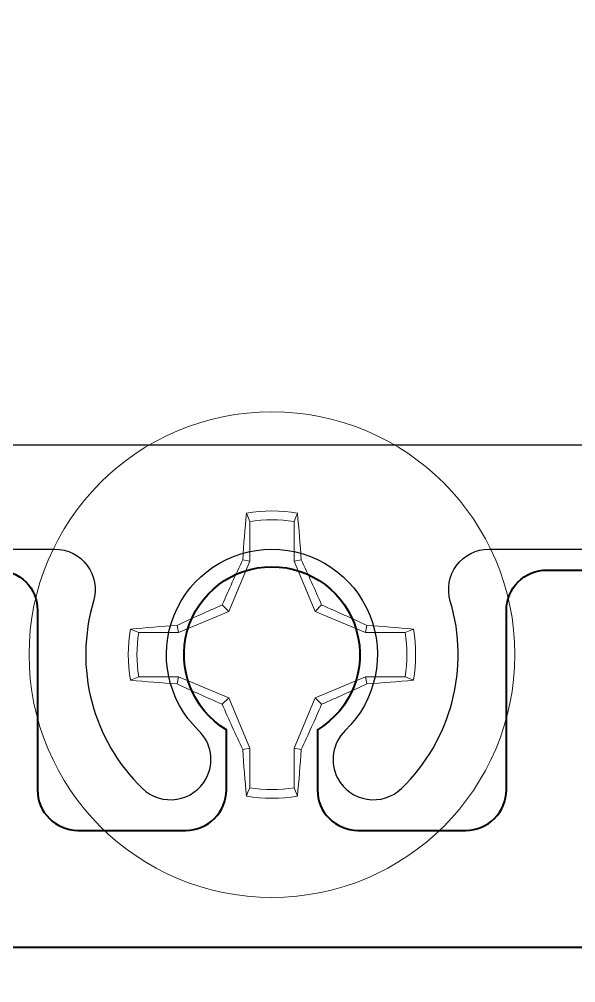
# Model space of a CAD drawing. Extents: x -23 to 190, y -172 to 85.
# Drawn here: x 8.418 to 8.846, y 59.912 to 60.652 of the extents above; entities that cross this region are included whole.
import ezdxf

# ---------------------------------------------------------------- set-up
doc = ezdxf.new("R2010")
doc.units = 0
doc.header["$MEASUREMENT"] = 0
doc.layers.get('0').update_dxf_attribs({"linetype": 'CONTINUOUS'})
doc.layers.add('DIM', color=7, linetype='CONTINUOUS')
doc.layers.add('FRAME', color=1, linetype='CONTINUOUS')

# ---------------------------------------------------------------- blocks, each defined once
blk = doc.blocks.new('3800 NAIL-ON FRAME')
for points in [[(1.3755, 0), (-1.3755, 0), (-1.3755, -0.22372, 0.198912), (-1.37257, -0.23079), (-1.29343, -0.30993, -0.668179), (-1.3005, -0.327), (-1.4405, -0.327, -0.414214), (-1.4505, -0.317), (-1.4505, 0.444, -0.414214)], [(-0.2005, 0.423, -0.414214), (-0.2315, 0.392), (-0.4195, 0.392, 0.414214), (-0.4505, 0.361), (-0.4505, 0.111, 0.414214), (-0.4195, 0.08), (0.63284, 0.08, 0.5024), (0.66253, 0.11991, -0.280293), (0.70004, 0.26375, -0.498955), (0.74897, 0.25603, -0.334263), (0.74316, 0.2192, 2.470836), (0.85584, 0.2192, -0.334263), (0.85003, 0.25603, -0.498955), (0.89896, 0.26375, -0.280293), (0.93647, 0.11991, 0.5024), (0.96616, 0.08), (1.4125, 0.08, 0.414214)]]:
    blk.add_lwpolyline(points, format="xyb")
blk = doc.blocks.new('dfasdf')
at = {"color": 7, "linetype": 'Continuous', "lineweight": 15}
for p, q in [((54.62254, 25.67929), (54.62001, 25.68563)), ((54.62254, 25.67929), (54.62254, 25.64883)), ((54.65664, 25.64883), (54.65664, 25.67929)), ((54.62254, 25.64883), (54.6065, 25.61013)), ((54.62254, 25.64883), (54.61715, 25.6499)), ((54.65664, 25.64883), (54.66202, 25.6499)), ((54.67267, 25.61013), (54.65664, 25.64883)), ((54.6065, 25.61013), (54.60144, 25.61519)), ((54.67267, 25.61013), (54.67774, 25.61519)), ((54.6065, 25.61013), (54.5678, 25.59409)), ((54.71137, 25.59409), (54.67267, 25.61013)), ((54.5678, 25.59409), (54.56672, 25.59948)), ((54.71137, 25.59409), (54.71245, 25.59948)), ((54.5678, 25.59409), (54.53734, 25.59409)), ((54.74183, 25.59409), (54.71137, 25.59409)), ((54.74183, 25.59409), (54.74817, 25.59662)), ((54.53734, 25.55999), (54.531, 25.55747)), ((54.53734, 25.55999), (54.5678, 25.55999)), ((54.5678, 25.55999), (54.56672, 25.55461)), ((54.5678, 25.55999), (54.6065, 25.54396)), ((54.67267, 25.54396), (54.71137, 25.55999)), ((54.71137, 25.55999), (54.71245, 25.55461)), ((54.71137, 25.55999), (54.74183, 25.55999)), ((54.6065, 25.54396), (54.60144, 25.53889)), ((54.6065, 25.54396), (54.62254, 25.50525)), ((54.65664, 25.50525), (54.67267, 25.54396)), ((54.67267, 25.54396), (54.67774, 25.53889)), ((54.62254, 25.50525), (54.61715, 25.50418)), ((54.62254, 25.50525), (54.62254, 25.47479)), ((54.65664, 25.50525), (54.66202, 25.50418)), ((54.65664, 25.47479), (54.65664, 25.50525)), ((54.65664, 25.47479), (54.65916, 25.46845))]:
    blk.add_line(p, q, dxfattribs=at)
at = {"color": 7, "linetype": 'Continuous', "lineweight": 15, "flags": 128}
for points in [[(54.65664, 25.67929), (54.65798, 25.68267), (54.65916, 25.68563)], [(54.53734, 25.59409), (54.53396, 25.59544), (54.531, 25.59662)], [(54.74183, 25.55999), (54.74521, 25.55865), (54.74817, 25.55747)], [(54.62254, 25.47479), (54.62119, 25.47142), (54.62001, 25.46845)]]:
    blk.add_lwpolyline(points, dxfattribs=at)
at = {"color": 7, "linetype": 'Continuous', "lineweight": 15}
blk.add_circle((54.63959, 25.57704), 0.1865, dxfattribs=at)
for centre, radius, start, end in [((55.55924, 25.5924), 0.94384, 174.33102, 176.50696), ((54.63959, 25.57704), 0.11034, 79.78122, 100.21878), ((53.71993, 25.5924), 0.94384, 3.49304, 5.66898), ((54.63959, 25.57704), 0.10366, 80.53328, 99.46672), ((55.69227, 25.14235), 1.18891, 154.72835, 156.56461), ((53.5869, 25.14235), 1.18891, 23.43539, 25.27165), ((55.07428, 24.52436), 1.18891, 113.43539, 115.27165), ((54.20489, 24.52436), 1.18891, 64.72835, 66.56461), ((54.62423, 24.65739), 0.94384, 93.49304, 95.66898), ((54.65494, 24.65739), 0.94384, 84.33102, 86.50696), ((54.63959, 25.57704), 0.11034, 169.78122, 190.21878), ((54.63959, 25.57704), 0.10366, 170.53328, 189.46672), ((54.63959, 25.57704), 0.10366, 350.53328, 9.46672), ((54.63959, 25.57704), 0.11034, 349.78122, 10.21878), ((54.62423, 26.49669), 0.94384, 264.33102, 266.50696), ((55.07428, 26.62973), 1.18891, 244.72835, 246.56461), ((54.20489, 26.62973), 1.18891, 293.43539, 295.27165), ((54.65494, 26.49669), 0.94384, 273.49304, 275.66898), ((55.69227, 26.01174), 1.18891, 203.43539, 205.27165), ((53.5869, 26.01174), 1.18891, 334.72835, 336.56461), ((55.55924, 25.56169), 0.94384, 183.49304, 185.66898), ((53.71993, 25.56169), 0.94384, 354.33102, 356.50696), ((54.63959, 25.57704), 0.10366, 260.53328, 279.46672), ((54.63959, 25.57704), 0.11034, 259.78122, 280.21878)]:
    blk.add_arc(centre, radius, start, end, dxfattribs=at)

msp = doc.modelspace()

# ---------------------------------------------------------------- linework, layer by layer
at = {"layer": 'DIM', "color": 5, "lineweight": 40}
msp.add_lwpolyline([(9.2115, 59.93924), (7.4235, 59.93924, -0.414214), (7.3925, 59.97024), (7.3925, 60.19824, -0.414214), (7.4235, 60.22924), (7.8625, 60.22924, 1), (7.8825, 60.22924), (7.96253, 60.22924, 1.086283), (7.98246, 60.22924), (8.4015, 60.22924, -0.414214), (8.4325, 60.19824), (8.4325, 60.06026, 0.414214), (8.4635, 60.02926), (8.5465, 60.02926, 0.414214), (8.5775, 60.06026), (8.5775, 60.10652, -3.577628), (8.6475, 60.10652), (8.6475, 60.06026, 0.414214), (8.6785, 60.02926), (8.7615, 60.02926, 0.414214), (8.7925, 60.06026), (8.7925, 60.19824, -0.414214), (8.8235, 60.22924), (9.2115, 60.22924, -0.414214)], format="xyb", dxfattribs=at)

# ---------------------------------------------------------------- block references
msp.add_blockref('dfasdf', (-46.02709, 34.58719))
at = {"layer": 'FRAME', "xscale": -1, "rotation": 180}
msp.add_blockref('3800 NAIL-ON FRAME', (7.813, 60.32524), dxfattribs=at)

doc.saveas('drawing.dxf')
